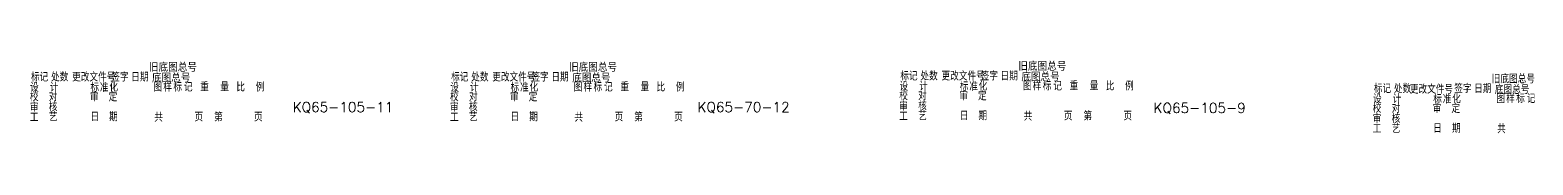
# Model space of a CAD drawing. Header units: millimetres. Extents: x 1188 to 14709, y -1491 to 2629.
# Drawn here: x 13172 to 13924, y 1016 to 1052 of the extents above; entities that cross this region are included whole.
import ezdxf

# ---------------------------------------------------------------- set-up
doc = ezdxf.new("R2010")
doc.units = ezdxf.units.MM
doc.layers.get('0').update_dxf_attribs({"lineweight": 50})
doc.layers.add('1', color=3, linetype='Continuous', lineweight=15)
doc.styles.add('GB2312', font='')
doc.styles.add('HZ', font='txt', dxfattribs={"width": 0.8, "bigfont": 'hztxt'})
doc.styles.add('HZTXT', font='txt', dxfattribs={"bigfont": 'HZTXT'})
doc.styles.get('GB2312').set_extended_font_data('FangSong_GB2312')

msp = doc.modelspace()

# ---------------------------------------------------------------- texts
at = {"color": 3, "char_height": 5, "width": 36.1292, "attachment_point": 1, "style": 'GB2312'}
for s, insert in [('{\\Ftxt,hztxt|c134;KQ65-105-11}', (13303.61603, 1031.38622)), ('{\\Ftxt,hztxt|c134;KQ65-70-12}', (13505.97207, 1031.38622)), ('{\\Ftxt,hztxt|c134;KQ65-105-9}', (13733.94153, 1030.95987))]:
    msp.add_mtext(s, dxfattribs=dict(at, insert=insert))
at = {"layer": '1', "style": 'HZ', "width": 0.8}
for s, p in [('标记', (13172.82286, 1041.74451)), ('处数', (13182.86706, 1041.74451)), ('更改文件号', (13193.40488, 1041.74451)), ('签字', (13212.99966, 1041.74451)), ('日期', (13222.92137, 1041.74451)), ('标记', (13382.82286, 1041.74451)), ('处数', (13392.86706, 1041.74451)), ('更改文件号', (13403.40488, 1041.74451)), ('签字', (13422.99966, 1041.74451)), ('日期', (13432.92137, 1041.74451)), ('标记', (13607.36463, 1042.26854)), ('处数', (13617.40883, 1042.26854)), ('更改文件号', (13627.94665, 1042.26854)), ('签字', (13647.54143, 1042.26854)), ('日期', (13657.46314, 1042.26854)), ('旧底图总号', (13903.00652, 1040.8258)), ('设', (13172.39304, 1036.6058)), ('计', (13182.25909, 1036.6058)), ('标', (13202.52711, 1036.52244)), ('准', (13207.2764, 1036.52244)), ('化', (13212.00714, 1036.66942)), ('图', (13234.09038, 1036.74733)), ('样', (13238.98999, 1036.74733)), ('标', (13244.01209, 1036.74733)), ('记', (13249.27917, 1036.74733)), ('重', (13257.4439, 1036.81934)), ('量', (13267.49356, 1036.81934)), ('比', (13275.49208, 1036.74733)), ('例', (13285.16881, 1036.74733)), ('设', (13382.39304, 1036.6058)), ('计', (13392.25909, 1036.6058)), ('标', (13412.52711, 1036.52244)), ('准', (13417.2764, 1036.52244)), ('化', (13422.00714, 1036.66942)), ('图', (13444.09038, 1036.74733)), ('样', (13448.98999, 1036.74733)), ('标', (13454.01209, 1036.74733)), ('记', (13459.27917, 1036.74733)), ('重', (13467.4439, 1036.81934)), ('量', (13477.49356, 1036.81934)), ('比', (13485.49208, 1036.74733)), ('例', (13495.16881, 1036.74733)), ('校', (13606.81232, 1032.38678)), ('设', (13606.93481, 1037.12983)), ('对', (13616.29235, 1032.38678)), ('计', (13616.80086, 1037.12983)), ('审', (13636.81462, 1032.28741)), ('标', (13637.06888, 1037.04648)), ('准', (13641.81817, 1037.04648)), ('定', (13646.17216, 1032.28741)), ('化', (13646.54891, 1037.19345)), ('图', (13668.63215, 1037.27136)), ('样', (13673.53176, 1037.27136)), ('标', (13678.55386, 1037.27136)), ('记', (13683.82094, 1037.27136)), ('重', (13691.98568, 1037.34338)), ('量', (13702.03533, 1037.34338)), ('比', (13710.03385, 1037.27136)), ('例', (13719.71058, 1037.27136)), ('标记', (13844.03437, 1035.95855)), ('处数', (13854.07857, 1035.95855)), ('更改文件号', (13862.03448, 1035.65503)), ('签字', (13884.21117, 1035.95855)), ('日期', (13894.13288, 1035.95855)), ('底图总号', (13904.53206, 1035.48911)), ('校', (13172.27055, 1031.86275)), ('审', (13172.27055, 1026.63524)), ('核', (13181.75058, 1026.78222)), ('对', (13181.75058, 1031.86275)), ('审', (13202.27285, 1031.76337)), ('定', (13211.63039, 1031.76337)), ('校', (13382.27055, 1031.86275)), ('审', (13382.27055, 1026.63524)), ('核', (13391.75058, 1026.78222)), ('对', (13391.75058, 1031.86275)), ('审', (13412.27285, 1031.76337)), ('定', (13421.63039, 1031.76337)), ('审', (13606.81232, 1027.15928)), ('核', (13616.29235, 1027.30625)), ('校', (13843.48206, 1026.07679)), ('设', (13843.60455, 1030.81984)), ('对', (13852.96209, 1026.07679)), ('计', (13853.4706, 1030.81984)), ('审', (13873.48436, 1025.97741)), ('标', (13873.73861, 1030.73649)), ('准', (13878.4879, 1030.73649)), ('定', (13882.8419, 1025.97741)), ('化', (13883.21864, 1030.88346)), ('图', (13905.30189, 1030.96137)), ('样', (13910.2015, 1030.96137)), ('标', (13915.2236, 1030.96137)), ('记', (13920.49068, 1030.96137)), ('工', (13172.27055, 1021.61426)), ('艺', (13181.75058, 1021.76124)), ('日', (13202.52711, 1021.85237)), ('期', (13211.88465, 1021.85237)), ('共', (13234.45785, 1021.60882)), ('页', (13254.54625, 1021.75579)), ('第', (13264.34547, 1021.75579)), ('页', (13284.31138, 1021.75579)), ('工', (13382.27055, 1021.61426)), ('艺', (13391.75058, 1021.76124)), ('日', (13412.52711, 1021.85237)), ('期', (13421.88465, 1021.85237)), ('共', (13444.45785, 1021.60882)), ('页', (13464.54625, 1021.75579)), ('第', (13474.34547, 1021.75579)), ('页', (13494.31138, 1021.75579)), ('工', (13606.81232, 1022.1383)), ('艺', (13616.29235, 1022.28527)), ('日', (13637.06888, 1022.3764)), ('期', (13646.42642, 1022.3764)), ('共', (13668.99962, 1022.13285)), ('页', (13689.08802, 1022.27983)), ('第', (13698.88724, 1022.27983)), ('页', (13718.85315, 1022.27983)), ('审', (13843.48205, 1020.84928)), ('核', (13852.96208, 1020.99626)), ('工', (13843.48205, 1015.82831)), ('艺', (13852.96208, 1015.97528)), ('日', (13873.73861, 1016.06641)), ('期', (13883.09615, 1016.06641)), ('共', (13905.66936, 1015.82286))]:
    msp.add_text(s, height=4, dxfattribs=at).set_placement(p)
at = {"layer": '1', "style": 'HZTXT'}
for s, p in [('旧底图总号', (13231.79501, 1046.61176)), ('底图总号', (13233.32056, 1041.27507)), ('旧底图总号', (13441.79501, 1046.61176)), ('底图总号', (13443.32056, 1041.27507)), ('旧底图总号', (13666.33679, 1047.13579)), ('底图总号', (13667.86233, 1041.7991))]:
    msp.add_text(s, height=4, dxfattribs=at).set_placement(p)

doc.saveas('drawing.dxf')
